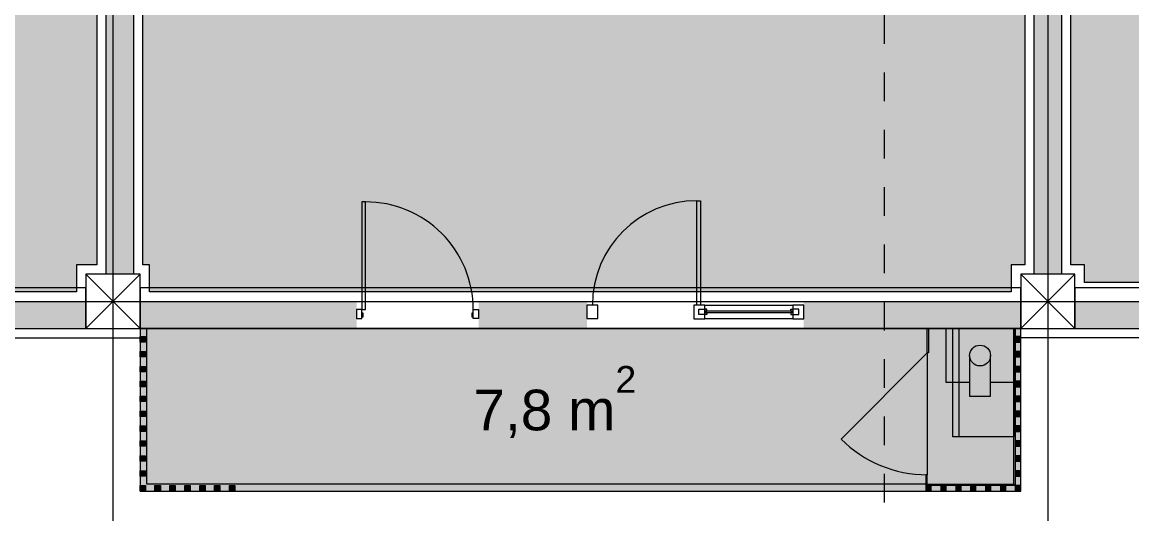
# Model space of a CAD drawing. Header units: metres. Extents: x 476297 to 476657, y 4620828 to 4621206.
# Drawn here: x 476417.79 to 476425.98, y 4621062.75 to 4621066.38 of the extents above; entities that cross this region are included whole.
import ezdxf

# ---------------------------------------------------------------- set-up
doc = ezdxf.new("R2010")
doc.units = ezdxf.units.M
doc.header["$MEASUREMENT"] = 0
doc.linetypes.add('Dashed', pattern=[0.42333333333324, 0.21166666666662, -0.21166666666662])
for name, color, linetype in [('2D Drafting - General_Pen_No__1', 7, 'Continuous'), ('2D Drafting - General_Pen_No__250_Pen_No__7', 7, 'Continuous'), ('2D Drafting - General_Pen_No__7_Pen_No__7', 7, 'Continuous'), ('Doors_Pen_No__7_Pen_No__7', 7, 'Continuous'), ('G-Anno-Nplt', 7, 'Continuous'), ('gegmebi_Pen_No__1', 7, 'Continuous'), ('kar-panjara_Pen_No__7_Pen_No__7', 7, 'Continuous'), ('New2D Drafting - General_Pen_No__250_Pen_No__7', 7, 'Continuous'), ('New2D Drafting - General_Pen_No__30_Pen_No__9_Pen_No__9', 7, 'Continuous'), ('NewDoors_Pen_No__7_Pen_No__7', 7, 'Continuous'), ('Newreg_nak', 7, 'Continuous'), ('Newshenobebi', 7, 'Continuous'), ('NewStructural - Bearing', 7, 'Continuous'), ('zoma', 7, 'Continuous'), ('zoma_Pen_No__5', 7, 'Continuous')]:
    doc.layers.add(name, color=color, linetype=linetype)
doc.styles.add('GENERATED_STYLE_1', font='arial.ttf')
doc.styles.add('GENERATED_STYLE_2', font='arial.ttf')
doc.dimstyles.new('GENERATED_STYLE__1', dxfattribs={"dimtxt": 0.2, "dimasz": 0.0644213309708986, "dimexe": 0.18, "dimexo": 0.003, "dimgap": 0.09, "dimtad": 1, "dimtih": 1, "dimtoh": 1, "dimzin": 0, "dimdsep": 46, "dimtxsty": 'GENERATED_STYLE_2', "dimblk": 'ARROWHEAD_2', "dimblk1": 'ARROWHEAD_2', "dimblk2": 'ARROWHEAD_2', "dimcen": 0.09, "dimclrd": 142, "dimclre": 142, "dimclrt": 142, "dimadec": 0, "dimazin": 0, "dimtfac": 1, "dimtdec": 4, "dimtmove": 0, "dimatfit": 3, "dimfxl": 1, "dimtolj": 1, "dimtzin": 0, "dimarcsym": 0})
doc.dimstyles.new('GENERATED_STYLE__8', dxfattribs={"dimtxt": 0.15, "dimasz": 0.0644213309708986, "dimexe": 0.18, "dimexo": 0.003, "dimgap": 0.09, "dimtad": 1, "dimtih": 1, "dimtoh": 1, "dimzin": 0, "dimdsep": 46, "dimtxsty": 'GENERATED_STYLE_2', "dimblk": 'ARROWHEAD_2', "dimblk1": 'ARROWHEAD_2', "dimblk2": 'ARROWHEAD_2', "dimcen": 0.09, "dimclrd": 142, "dimclre": 142, "dimclrt": 142, "dimadec": 0, "dimazin": 0, "dimtfac": 1, "dimtdec": 4, "dimtmove": 0, "dimatfit": 3, "dimfxl": 1, "dimtolj": 1, "dimtzin": 0, "dimarcsym": 0})

# ---------------------------------------------------------------- blocks, each defined once
blk = doc.blocks.new('*D189', base_point=(476844.5271483883, 4621385.791044046))
at = {"layer": 'zoma', "color": 142, "linetype": 'Continuous', "lineweight": 0, "transparency": 16777216}
for p, q in [((476390.6802734286, 4621061.285112583), (476390.6313344082, 4621061.200347674)), ((476390.6558039184, 4621061.179156447), (476390.6558039184, 4621061.30630381)), ((476432.4313344082, 4621061.200347674), (476432.4802734285, 4621061.285112583)), ((476432.4558039184, 4621061.179156447), (476432.4558039184, 4621061.30630381)), ((476390.6143538778, 4621061.242730129), (476390.6558039184, 4621061.242730129)), ((476390.6558039184, 4621061.242730129), (476432.4558039184, 4621061.242730129)), ((476432.4558039184, 4621061.242730129), (476432.497253959, 4621061.242730129))]:
    blk.add_line(p, q, dxfattribs=at)
at = {"layer": 'zoma', "color": 142, "lineweight": 0, "transparency": 16777216, "insert": (476411.2138609244, 4621061.28273013), "char_height": 0.2, "attachment_point": 7, "style": 'GENERATED_STYLE_2'}
blk.add_mtext('\\A1;{\\pql;\\fArial CYR|b0|i0|c204|p34;41,80}', dxfattribs=at)
blk = doc.blocks.new('ARROWHEAD_2')
at = {"color": 0, "linetype": 'Continuous', "lineweight": 0}
for p, q in [((0, 0), (-1, 0)), ((-0.3781315, -0.655), (0.3781315, 0.655))]:
    blk.add_line(p, q, dxfattribs=at)
blk = doc.blocks.new('*D864', base_point=(476844.5271483883, 4621385.791044046))
at = {"layer": 'zoma', "color": 142, "linetype": 'Continuous', "lineweight": 0, "transparency": 16777216}
for p, q in [((476419.9553942683, 4621078.395612065), (476419.9553942683, 4621078.268464701)), ((476421.3553942663, 4621078.395612065), (476421.3553942663, 4621078.268464701)), ((476419.9309247581, 4621078.289655928), (476419.9798637784, 4621078.374420837)), ((476421.3553942663, 4621078.332038383), (476419.9553942683, 4621078.332038383)), ((476421.3309247561, 4621078.289655928), (476421.3798637764, 4621078.374420837)), ((476421.3968443068, 4621078.332038383), (476421.3553942663, 4621078.332038383))]:
    blk.add_line(p, q, dxfattribs=at)
at = {"layer": 'zoma', "color": 142, "lineweight": 0, "transparency": 16777216, "insert": (476420.4558507613, 4621078.362038384), "char_height": 0.15, "attachment_point": 7, "style": 'GENERATED_STYLE_2'}
blk.add_mtext('\\A1;{\\pql;\\fArial CYR|b0|i0|c204|p34;1,40}', dxfattribs=at)
blk = doc.blocks.new('*D865', base_point=(476844.5271483883, 4621385.791044046))
at = {"layer": 'zoma', "color": 142, "linetype": 'Continuous', "lineweight": 0, "transparency": 16777216}
for p, q in [((476419.8553942683, 4621078.395612065), (476419.8553942683, 4621078.268464701)), ((476419.9553942683, 4621078.395612065), (476419.9553942683, 4621078.268464701)), ((476419.8309247581, 4621078.289655928), (476419.8798637784, 4621078.374420837)), ((476419.9553942683, 4621078.332038383), (476419.8553942683, 4621078.332038383)), ((476419.9309247581, 4621078.289655928), (476419.9798637784, 4621078.374420837))]:
    blk.add_line(p, q, dxfattribs=at)
blk = doc.blocks.new('*D866', base_point=(476844.5271483883, 4621385.791044046))
at = {"layer": 'zoma', "color": 142, "linetype": 'Continuous', "lineweight": 0, "transparency": 16777216}
for p, q in [((476418.4553941278, 4621078.395612065), (476418.4553941278, 4621078.268464701)), ((476419.8553942683, 4621078.395612065), (476419.8553942683, 4621078.268464701)), ((476418.4553941278, 4621078.332038383), (476418.4139440872, 4621078.332038383)), ((476418.4798636379, 4621078.374420837), (476418.4309246176, 4621078.289655928)), ((476419.8553942683, 4621078.332038383), (476418.4553941278, 4621078.332038383)), ((476419.8309247581, 4621078.289655928), (476419.8798637784, 4621078.374420837))]:
    blk.add_line(p, q, dxfattribs=at)
at = {"layer": 'zoma', "color": 142, "lineweight": 0, "transparency": 16777216, "char_height": 0.15, "attachment_point": 7, "style": 'GENERATED_STYLE_2'}
for s, insert in [('\\A1;{\\pql;\\fArial CYR|b0|i0|c204|p34;0,10}', (476419.7058507623, 4621078.572038393)), ('\\A1;{\\pql;\\fArial CYR|b0|i0|c204|p34;1,40}', (476418.9558506921, 4621078.362038384))]:
    blk.add_mtext(s, dxfattribs=dict(at, insert=insert))
blk = doc.blocks.new('*D870', base_point=(476844.5271483883, 4621385.791044046))
at = {"layer": 'zoma', "color": 142, "linetype": 'Continuous', "lineweight": 0, "transparency": 16777216}
for p, q in [((476419.9309247581, 4621116.017628189), (476419.9798637784, 4621116.102393098)), ((476419.9553942683, 4621116.123584325), (476419.9553942683, 4621115.996436962)), ((476421.3553942663, 4621116.060010644), (476419.9553942683, 4621116.060010644)), ((476421.3309247561, 4621116.017628189), (476421.3798637764, 4621116.102393098)), ((476421.3553942663, 4621116.123584325), (476421.3553942663, 4621115.996436962)), ((476421.3968443068, 4621116.060010644), (476421.3553942663, 4621116.060010644))]:
    blk.add_line(p, q, dxfattribs=at)
at = {"layer": 'zoma', "color": 142, "lineweight": 0, "transparency": 16777216, "insert": (476420.4558507613, 4621116.090010645), "char_height": 0.15, "attachment_point": 7, "style": 'GENERATED_STYLE_2'}
blk.add_mtext('\\A1;{\\pql;\\fArial CYR|b0|i0|c204|p34;1,40}', dxfattribs=at)
blk = doc.blocks.new('*D871', base_point=(476844.5271483883, 4621385.791044046))
at = {"layer": 'zoma', "color": 142, "linetype": 'Continuous', "lineweight": 0, "transparency": 16777216}
for p, q in [((476419.8309247581, 4621116.017628189), (476419.8798637784, 4621116.102393098)), ((476419.8553942683, 4621116.123584325), (476419.8553942683, 4621115.996436962)), ((476419.9553942683, 4621116.060010644), (476419.8553942683, 4621116.060010644)), ((476419.9309247581, 4621116.017628189), (476419.9798637784, 4621116.102393098)), ((476419.9553942683, 4621116.123584325), (476419.9553942683, 4621115.996436962))]:
    blk.add_line(p, q, dxfattribs=at)
blk = doc.blocks.new('*D872', base_point=(476844.5271483883, 4621385.791044046))
at = {"layer": 'zoma', "color": 142, "linetype": 'Continuous', "lineweight": 0, "transparency": 16777216}
for p, q in [((476418.4553941278, 4621116.060010644), (476418.4139440872, 4621116.060010644)), ((476418.4798636379, 4621116.102393098), (476418.4309246176, 4621116.017628189)), ((476418.4553941278, 4621116.123584325), (476418.4553941278, 4621115.996436962)), ((476419.8553942683, 4621116.060010644), (476418.4553941278, 4621116.060010644)), ((476419.8309247581, 4621116.017628189), (476419.8798637784, 4621116.102393098)), ((476419.8553942683, 4621116.123584325), (476419.8553942683, 4621115.996436962))]:
    blk.add_line(p, q, dxfattribs=at)
at = {"layer": 'zoma', "color": 142, "lineweight": 0, "transparency": 16777216, "char_height": 0.15, "attachment_point": 7, "style": 'GENERATED_STYLE_2'}
for s, insert in [('\\A1;{\\pql;\\fArial CYR|b0|i0|c204|p34;0,10}', (476419.7058507623, 4621116.300010653)), ('\\A1;{\\pql;\\fArial CYR|b0|i0|c204|p34;1,40}', (476418.9558506921, 4621116.090010645))]:
    blk.add_mtext(s, dxfattribs=dict(at, insert=insert))

msp = doc.modelspace()

# ---------------------------------------------------------------- hatches: boundary and pattern name
at = {"layer": '2D Drafting - General_Pen_No__250_Pen_No__7', "linetype": 'Continuous', "lineweight": 0}
for points in [[(476425.2558048683, 4621064.520584387), (476425.2558039539, 4621071.020584388), (476425.4558039391, 4621071.020584416), (476425.4558048535, 4621064.520584416)], [(476418.4062794702, 4621064.520583424), (476418.406278591, 4621070.770583433), (476418.6062785761, 4621070.770583461), (476418.6062794554, 4621064.520583452)], [(476417.655804889, 4621064.320583327), (476417.6558049171, 4621064.120583326), (476418.2558049171, 4621064.120583409), (476418.255804889, 4621064.320583411)], [(476420.2541928968, 4621064.120583692), (476418.6558049171, 4621064.120583466), (476418.655804889, 4621064.320583467), (476420.2541928687, 4621064.320583693)], [(476421.9541981489, 4621064.320583932), (476421.9541981771, 4621064.120583931), (476421.1541928909, 4621064.120583818), (476421.1541928627, 4621064.320583819)], [(476425.1558049171, 4621064.120584381), (476423.5542010996, 4621064.120584155), (476423.5542010714, 4621064.320584157), (476425.155804889, 4621064.320584382)], [(476425.5558049171, 4621064.12058443), (476426.9561472266, 4621064.120584627), (476426.9561471984, 4621064.320584628), (476425.555804889, 4621064.320584431)], [(476424.4759110126, 4621064.120584317), (476424.4759110632, 4621063.94058527), (476424.465911062, 4621063.940585267), (476424.4659110114, 4621064.120584225)], [(476425.1058006003, 4621062.96059099), (476425.1058002739, 4621064.120584366), (476425.1158002751, 4621064.120584369), (476425.1158006014, 4621062.960590993)], [(476424.4558996356, 4621063.040586023), (476424.4558996581, 4621062.960590808), (476424.4658996593, 4621062.960590811), (476424.4658996368, 4621063.040586025)], [(476424.4658996565, 4621062.970590811), (476425.1058005975, 4621062.970590992), (476425.1058006003, 4621062.96059099), (476424.4658996593, 4621062.960590811)]]:
    msp.add_hatch(color=7, dxfattribs=at).paths.add_polyline_path(points)
at = {"layer": 'G-Anno-Nplt', "linetype": 'Continuous', "lineweight": 0}
for color, points in [(167, [(476432.255803524, 4621074.1003976), (476432.2558037251, 4621072.670585339), (476432.1858038836, 4621072.67058533), (476432.1858039677, 4621072.072297243), (476431.7858039779, 4621072.072297188), (476431.7858040936, 4621071.250109412), (476431.9858038643, 4621071.250109441), (476431.9858039023, 4621070.9803973), (476432.1858041213, 4621070.980397328), (476432.1858050202, 4621064.590585308), (476431.9858048011, 4621064.59058528), (476431.9858048194, 4621064.460643615), (476425.625804892, 4621064.46064272), (476425.6258048737, 4621064.590584385), (476425.5258049917, 4621064.590584371), (476425.5258040971, 4621070.95058445), (476425.6258042824, 4621070.950584465), (476425.6258042065, 4621071.490584434), (476425.5258040211, 4621071.49058442), (476425.525803893, 4621072.400584325), (476425.9659913284, 4621072.400584387), (476425.9659912721, 4621072.80058468), (476427.1760675801, 4621072.80058485), (476427.1760673409, 4621074.500584665), (476429.175846846, 4621074.500584946), (476429.1758468362, 4621074.570584939), (476431.8558034748, 4621074.570585316), (476431.855803541, 4621074.100397544), (476432.1858036824, 4621074.100397591)]), (167, [(476425.2558039363, 4621071.420584377), (476425.1558039313, 4621071.420584363), (476425.1558039658, 4621071.175000378), (476425.0858039496, 4621071.175000368), (476425.0858039812, 4621070.950584444), (476425.1858039862, 4621070.950584458), (476425.1858050062, 4621064.590584401), (476425.0858048921, 4621064.590584387), (476425.0858049201, 4621064.391433549), (476418.7258048634, 4621064.391432654), (476418.7258048354, 4621064.590693883), (476418.6762794653, 4621064.590693875), (476418.6762786058, 4621070.700583471), (476421.0760388834, 4621070.700583808), (476421.076038588, 4621072.800583909), (476422.2260385816, 4621072.800584071), (476422.2260385718, 4621072.870583961), (476424.3656161648, 4621072.870584262), (476424.3656162211, 4621072.470584242), (476425.2558037886, 4621072.470584366)]), (167, [(476418.4051329189, 4621068.564196745), (476418.3362788777, 4621068.564196735), (476418.3362794367, 4621064.590583579), (476418.1858047972, 4621064.590583558), (476418.1858048254, 4621064.390641753), (476415.3258048071, 4621064.39064135), (476415.325804582, 4621065.990519667), (476411.7258046746, 4621065.99051916), (476411.7258039769, 4621070.950582536), (476411.8258040161, 4621070.95058255), (476411.8258039401, 4621071.490582736), (476411.725803901, 4621071.490582722), (476411.7258037997, 4621072.210394893), (476412.1258037059, 4621072.210394949), (476412.1258036229, 4621072.800439702), (476418.3326010652, 4621072.800606372), (476418.3326012354, 4621071.590583414), (476418.2358038663, 4621071.5905834), (476418.2358039209, 4621071.202559945), (476418.0051325163, 4621071.202559913), (476418.005132639, 4621070.330394327), (476418.4051326704, 4621070.330394383)]), (46, [(476418.6558049171, 4621064.120584458), (476418.6558052547, 4621062.920584458), (476425.1558052547, 4621062.920586287), (476425.1558049171, 4621064.120586286)])]:
    msp.add_hatch(color=color, dxfattribs=at).paths.add_polyline_path(points)
at = {"layer": 'New2D Drafting - General_Pen_No__250_Pen_No__7', "linetype": 'Continuous', "lineweight": 0}
for points in [[(476425.1057996535, 4621064.120584366), (476424.6057996535, 4621064.120579773), (476424.6058033283, 4621063.720584296), (476424.7787885485, 4621063.720585885), (476424.7787894673, 4621063.620582927), (476424.9328154082, 4621063.620584342), (476424.9328144895, 4621063.7205873), (476425.1058033283, 4621063.720588889)], [(476425.1057996535, 4621064.120584366), (476424.6557996535, 4621064.120584303), (476424.655799766, 4621063.320584303), (476425.105799766, 4621063.320584366)]]:
    msp.add_hatch(color=255, dxfattribs=at).paths.add_polyline_path(points)
at = {"layer": 'New2D Drafting - General_Pen_No__30_Pen_No__9_Pen_No__9', "linetype": 'Continuous', "lineweight": 0}
for points in [[(476418.6558049341, 4621064.060584459), (476418.6958049341, 4621064.06058447), (476418.6958049454, 4621064.02058447), (476418.6558049453, 4621064.020584458)], [(476425.1558050213, 4621064.060586276), (476425.1158050213, 4621064.060586264), (476425.1158050325, 4621064.020586264), (476425.1558050325, 4621064.020586275)], [(476418.6558049651, 4621063.950584458), (476418.695804965, 4621063.950584469), (476418.6958049763, 4621063.910584469), (476418.6558049763, 4621063.910584458)], [(476425.1558050523, 4621063.950586275), (476425.1158050522, 4621063.950586264), (476425.1158050635, 4621063.910586264), (476425.1558050635, 4621063.910586275)], [(476418.655804996, 4621063.840584458), (476418.695804996, 4621063.84058447), (476418.6958050072, 4621063.80058447), (476418.6558050073, 4621063.800584458)], [(476425.1558050832, 4621063.840586276), (476425.1158050832, 4621063.840586265), (476425.1158050944, 4621063.800586265), (476425.1558050945, 4621063.800586276)], [(476418.6558050269, 4621063.730584458), (476418.6958050269, 4621063.73058447), (476418.6958050382, 4621063.69058447), (476418.6558050382, 4621063.690584458)], [(476425.1558051141, 4621063.730586275), (476425.1158051142, 4621063.730586264), (476425.1158051254, 4621063.690586264), (476425.1558051254, 4621063.690586275)], [(476418.6558050579, 4621063.620584458), (476418.6958050579, 4621063.620584469), (476418.6958050691, 4621063.580584469), (476418.6558050691, 4621063.580584458)], [(476425.1558051451, 4621063.620586275), (476425.1158051451, 4621063.620586264), (476425.1158051564, 4621063.580586264), (476425.1558051563, 4621063.580586275)], [(476418.6558050888, 4621063.510584458), (476418.6958050888, 4621063.51058447), (476418.6958051001, 4621063.47058447), (476418.6558051001, 4621063.470584458)], [(476425.155805176, 4621063.510586276), (476425.115805176, 4621063.510586265), (476425.1158051873, 4621063.470586265), (476425.1558051873, 4621063.470586276)], [(476418.6558051198, 4621063.400584458), (476418.6958051198, 4621063.40058447), (476418.6958051311, 4621063.36058447), (476418.655805131, 4621063.360584458)], [(476425.155805207, 4621063.400586275), (476425.115805207, 4621063.400586264), (476425.1158052182, 4621063.360586264), (476425.1558052182, 4621063.360586275)], [(476418.6558051507, 4621063.290584458), (476418.6958051507, 4621063.290584469), (476418.695805162, 4621063.250584469), (476418.655805162, 4621063.250584458)], [(476425.1558052379, 4621063.290586275), (476425.1158052379, 4621063.290586264), (476425.1158052492, 4621063.250586264), (476425.1558052492, 4621063.250586275)], [(476418.6558051817, 4621063.180584458), (476418.6958051817, 4621063.18058447), (476418.6958051929, 4621063.14058447), (476418.6558051929, 4621063.140584458)], [(476425.1558052688, 4621063.180586276), (476425.1158052689, 4621063.180586264), (476425.1158052801, 4621063.140586264), (476425.1558052801, 4621063.140586276)], [(476418.6558052126, 4621063.070584458), (476418.6958052126, 4621063.070584469), (476418.6958052239, 4621063.030584469), (476418.6558052239, 4621063.030584458)], [(476425.1558052998, 4621063.070586275), (476425.1158052998, 4621063.070586264), (476425.1158053111, 4621063.030586264), (476425.155805311, 4621063.030586275)], [(476418.6558052548, 4621062.920584458), (476418.6558052436, 4621062.960584458), (476418.6958052436, 4621062.960584469), (476418.6958052549, 4621062.920584469)], [(476418.7658052549, 4621062.920584489), (476418.7658052436, 4621062.960584489), (476418.8058052436, 4621062.9605845), (476418.8058052548, 4621062.9205845)], [(476418.8758052549, 4621062.92058452), (476418.8758052436, 4621062.96058452), (476418.9158052437, 4621062.960584532), (476418.9158052549, 4621062.920584532)], [(476418.9858052549, 4621062.920584551), (476418.9858052437, 4621062.960584551), (476419.0258052437, 4621062.960584562), (476419.0258052549, 4621062.920584562)], [(476419.0958052549, 4621062.920584582), (476419.0958052436, 4621062.960584582), (476419.1358052437, 4621062.960584593), (476419.135805255, 4621062.920584593)], [(476419.2058052549, 4621062.920584613), (476419.2058052437, 4621062.960584613), (476419.2458052437, 4621062.960584624), (476419.245805255, 4621062.920584624)], [(476419.315805255, 4621062.920584643), (476419.3158052437, 4621062.960584643), (476419.3558052438, 4621062.960584655), (476419.355805255, 4621062.920584655)], [(476424.4958053419, 4621062.92058609), (476424.4958053306, 4621062.96058609), (476424.4558053305, 4621062.960586078), (476424.4558053418, 4621062.920586078)], [(476424.6058053419, 4621062.92058612), (476424.6058053306, 4621062.96058612), (476424.5658053306, 4621062.960586109), (476424.5658053419, 4621062.920586109)], [(476424.7158053419, 4621062.920586151), (476424.7158053307, 4621062.960586151), (476424.6758053306, 4621062.96058614), (476424.6758053419, 4621062.92058614)], [(476424.8258053419, 4621062.920586183), (476424.8258053306, 4621062.960586183), (476424.7858053307, 4621062.960586172), (476424.7858053419, 4621062.920586172)], [(476424.935805342, 4621062.920586213), (476424.9358053307, 4621062.960586214), (476424.8958053307, 4621062.960586202), (476424.8958053419, 4621062.920586202)], [(476425.045805342, 4621062.920586244), (476425.0458053307, 4621062.960586244), (476425.0058053307, 4621062.960586233), (476425.0058053419, 4621062.920586233)], [(476425.155805342, 4621062.920586275), (476425.1558053308, 4621062.960586275), (476425.1158053307, 4621062.960586264), (476425.115805342, 4621062.920586264)]]:
    msp.add_hatch(color=255, dxfattribs=at).paths.add_polyline_path(points)

# ---------------------------------------------------------------- linework, layer by layer
at = {"layer": '2D Drafting - General_Pen_No__1', "color": 7, "linetype": 'Continuous', "lineweight": 0}
for p, q in [((476418.6558049171, 4621064.12058346), (476418.2558048608, 4621064.520583402)), ((476418.2558049171, 4621064.120583403), (476418.6558048609, 4621064.520583459)), ((476425.5558049171, 4621064.12058443), (476425.1558048609, 4621064.520584373)), ((476425.1558049171, 4621064.120584373), (476425.5558048609, 4621064.52058443))]:
    msp.add_line(p, q, dxfattribs=at)
at = {"layer": '2D Drafting - General_Pen_No__1', "color": 7, "linetype": 'Continuous', "lineweight": 0, "flags": 128}
for points in [[(476418.2558049171, 4621064.120583403), (476418.6558049171, 4621064.12058346), (476418.6558048609, 4621064.520583459), (476418.2558048608, 4621064.520583402)], [(476425.1558049171, 4621064.120584373), (476425.5558049171, 4621064.12058443), (476425.5558048609, 4621064.52058443), (476425.1558048609, 4621064.520584373)], [(476411.7558049171, 4621064.120582488), (476418.2558049171, 4621064.120583403), (476418.2558048749, 4621064.420583403), (476411.7558048749, 4621064.420582488)], [(476418.6558049171, 4621064.12058346), (476425.1558049171, 4621064.120584373), (476425.1558048749, 4621064.420584373), (476418.6558048749, 4621064.42058346)], [(476425.5558049171, 4621064.12058443), (476432.0558049171, 4621064.120585345), (476432.0558048749, 4621064.420585345), (476425.5558048749, 4621064.42058443)]]:
    msp.add_lwpolyline(points, close=True, dxfattribs=at)
at = {"layer": '2D Drafting - General_Pen_No__250_Pen_No__7', "color": 7, "linetype": 'Continuous', "lineweight": 0, "flags": 128}
for points in [[(476425.2558048683, 4621064.520584387), (476425.2558039539, 4621071.020584388), (476425.4558039391, 4621071.020584416), (476425.4558048535, 4621064.520584416)], [(476418.4062794702, 4621064.520583424), (476418.406278591, 4621070.770583433), (476418.6062785761, 4621070.770583461), (476418.6062794554, 4621064.520583452)], [(476424.4759110126, 4621064.120584317), (476424.4759110632, 4621063.94058527), (476424.465911062, 4621063.940585267), (476424.4659110114, 4621064.120584225)], [(476425.1058006003, 4621062.96059099), (476425.1058002739, 4621064.120584366), (476425.1158002751, 4621064.120584369), (476425.1158006014, 4621062.960590993)], [(476424.4558996356, 4621063.040586023), (476424.4558996581, 4621062.960590808), (476424.4658996593, 4621062.960590811), (476424.4658996368, 4621063.040586025)], [(476424.4658996565, 4621062.970590811), (476425.1058005975, 4621062.970590992), (476425.1058006003, 4621062.96059099), (476424.4658996593, 4621062.960590811)]]:
    msp.add_lwpolyline(points, close=True, dxfattribs=at)
at = {"layer": '2D Drafting - General_Pen_No__7_Pen_No__7', "color": 7, "linetype": 'Continuous', "lineweight": 0, "flags": 128}
msp.add_lwpolyline([(476423.4741981661, 4621064.192869857), (476422.8241981665, 4621064.192898483), (476422.8242025677, 4621064.292837579), (476423.4742025674, 4621064.292808953)], close=True, dxfattribs=at)
at = {"layer": '2D Drafting - General_Pen_No__7_Pen_No__7', "color": 7, "linetype": 'Continuous', "lineweight": 0}
for centre, radius, start, end in [((476420.3203706546, 4621064.260708001), 0.7943111053031497, 359.9998114154834, 90.0014929423525), ((476422.7645136662, 4621064.292850605), 0.7703111108000062, 89.99747673347612, 179.9942971049844)]:
    msp.add_arc(centre, radius, start, end, dxfattribs=at)
at = {"layer": 'Doors_Pen_No__7_Pen_No__7', "color": 7, "linetype": 'Continuous', "lineweight": 0, "flags": 128}
for points in [[(476420.2937039883, 4621064.260707306), (476420.3203706548, 4621064.260708001), (476420.3203499574, 4621065.055019105), (476420.293683291, 4621065.055018411)], [(476422.7911803328, 4621064.292849432), (476422.7645136663, 4621064.292850605), (476422.7645475901, 4621065.063161717), (476422.7912142567, 4621065.063160542)], [(476420.2541946415, 4621064.192972943), (476420.2937057518, 4621064.192973973), (476420.2937039883, 4621064.260707306), (476420.2541928771, 4621064.260706275)], [(476420.2937053772, 4621064.207373973), (476420.3025942654, 4621064.207374205), (476420.3025935719, 4621064.234040871), (476420.2937046819, 4621064.234040638)], [(476421.1057942607, 4621064.207371823), (476421.1146831489, 4621064.207372054), (476421.1146824543, 4621064.234038721), (476421.1057935653, 4621064.234038489)], [(476421.1541946356, 4621064.192973084), (476421.1146835244, 4621064.192972053), (476421.1146817598, 4621064.260705385), (476421.1541928711, 4621064.260706415)]]:
    msp.add_lwpolyline(points, close=True, dxfattribs=at)
at = {"layer": 'G-Anno-Nplt', "color": 7, "linetype": 'Continuous', "lineweight": 0, "flags": 128}
msp.add_lwpolyline([(476432.255803524, 4621074.1003976), (476432.2558037251, 4621072.670585339), (476432.1858038836, 4621072.67058533), (476432.1858039677, 4621072.072297243), (476431.7858039779, 4621072.072297188), (476431.7858040936, 4621071.250109412), (476431.9858038643, 4621071.250109441), (476431.9858039023, 4621070.9803973), (476432.1858041213, 4621070.980397328), (476432.1858050202, 4621064.590585308), (476431.9858048011, 4621064.59058528), (476431.9858048194, 4621064.460643615), (476425.625804892, 4621064.46064272), (476425.6258048737, 4621064.590584385), (476425.5258049917, 4621064.590584371), (476425.5258040971, 4621070.95058445), (476425.6258042824, 4621070.950584465), (476425.6258042065, 4621071.490584434), (476425.5258040211, 4621071.49058442), (476425.525803893, 4621072.400584325), (476425.9659913284, 4621072.400584387), (476425.9659912721, 4621072.80058468), (476427.1760675801, 4621072.80058485), (476427.1760673409, 4621074.500584665)], dxfattribs=at)
for points in [[(476425.2558039363, 4621071.420584377), (476425.1558039313, 4621071.420584363), (476425.1558039658, 4621071.175000378), (476425.0858039496, 4621071.175000368), (476425.0858039812, 4621070.950584444), (476425.1858039862, 4621070.950584458), (476425.1858050062, 4621064.590584401), (476425.0858048921, 4621064.590584387), (476425.0858049201, 4621064.391433549), (476418.7258048634, 4621064.391432654), (476418.7258048354, 4621064.590693883), (476418.6762794653, 4621064.590693875), (476418.6762786058, 4621070.700583471), (476421.0760388834, 4621070.700583808), (476421.076038588, 4621072.800583909), (476422.2260385816, 4621072.800584071), (476422.2260385718, 4621072.870583961), (476424.3656161648, 4621072.870584262), (476424.3656162211, 4621072.470584242), (476425.2558037886, 4621072.470584366)], [(476418.4051329189, 4621068.564196745), (476418.3362788777, 4621068.564196735), (476418.3362794367, 4621064.590583579), (476418.1858047972, 4621064.590583558), (476418.1858048254, 4621064.390641753), (476415.3258048071, 4621064.39064135), (476415.325804582, 4621065.990519667), (476411.7258046746, 4621065.99051916), (476411.7258039769, 4621070.950582536), (476411.8258040161, 4621070.95058255), (476411.8258039401, 4621071.490582736), (476411.725803901, 4621071.490582722), (476411.7258037997, 4621072.210394893), (476412.1258037059, 4621072.210394949), (476412.1258036229, 4621072.800439702), (476418.3326010652, 4621072.800606372), (476418.3326012354, 4621071.590583414), (476418.2358038663, 4621071.5905834), (476418.2358039209, 4621071.202559945), (476418.0051325163, 4621071.202559913), (476418.005132639, 4621070.330394327), (476418.4051326704, 4621070.330394383)], [(476418.6558049171, 4621064.120584458), (476418.6558052547, 4621062.920584458), (476425.1558052547, 4621062.920586287), (476425.1558049171, 4621064.120586286)]]:
    msp.add_lwpolyline(points, close=True, dxfattribs=at)
at = {"layer": 'gegmebi_Pen_No__1', "color": 7, "linetype": 'Continuous', "lineweight": 0, "flags": 128}
for points in [[(476424.7787885485, 4621063.720585885), (476424.6058033283, 4621063.720584296), (476424.6057996535, 4621064.120579773), (476425.1057996535, 4621064.120584366), (476425.1058033283, 4621063.720588889), (476424.9328144895, 4621063.7205873)], [(476424.7787867112, 4621063.92058432), (476424.7787894673, 4621063.620582927), (476424.9328154082, 4621063.620584342), (476424.9328126521, 4621063.920585735)]]:
    msp.add_lwpolyline(points, dxfattribs=at)
at = {"layer": 'kar-panjara_Pen_No__7_Pen_No__7', "color": 7, "linetype": 'Continuous', "lineweight": 0, "flags": 128}
for points in [[(476421.9541981669, 4621064.192918641), (476422.0341981667, 4621064.192915119), (476422.0342025706, 4621064.292915118), (476421.9542025708, 4621064.29291864)], [(476422.7441981639, 4621064.192841101), (476422.8241981639, 4621064.192837578), (476422.8242025677, 4621064.292837579), (476422.7442025677, 4621064.292841102)], [(476422.7792012466, 4621064.26283956), (476422.8242012465, 4621064.262837579), (476422.824200586, 4621064.247837579), (476422.8242001456, 4621064.237837578), (476422.8392001456, 4621064.237836918), (476422.839199485, 4621064.222836918), (476422.779199485, 4621064.22283956)], [(476423.4742005856, 4621064.247808953), (476422.824200586, 4621064.247837579), (476422.8242001456, 4621064.237837578), (476423.4742001452, 4621064.237808952)], [(476422.8392012465, 4621064.262836918), (476422.8242012465, 4621064.262837579), (476422.824200586, 4621064.247837579), (476422.839200586, 4621064.247836919)], [(476423.5192012462, 4621064.262806972), (476423.4742012462, 4621064.262808952), (476423.4742005856, 4621064.247808953), (476423.4742001452, 4621064.237808952), (476423.4592001453, 4621064.237809613), (476423.4591994847, 4621064.222809614), (476423.5191994846, 4621064.222806972)], [(476423.4592012463, 4621064.262809614), (476423.4742012462, 4621064.262808952), (476423.4742005856, 4621064.247808953), (476423.4592005857, 4621064.247809614)], [(476423.4741981661, 4621064.192869857), (476423.5541981661, 4621064.192866335), (476423.55420257, 4621064.292866333), (476423.47420257, 4621064.292869856)]]:
    msp.add_lwpolyline(points, close=True, dxfattribs=at)
at = {"layer": 'New2D Drafting - General_Pen_No__30_Pen_No__9_Pen_No__9', "color": 7, "linetype": 'Continuous', "lineweight": 0, "flags": 128}
for points in [[(476418.6558049341, 4621064.060584459), (476418.6958049341, 4621064.06058447), (476418.6958049454, 4621064.02058447), (476418.6558049453, 4621064.020584458)], [(476425.1558050213, 4621064.060586276), (476425.1158050213, 4621064.060586264), (476425.1158050325, 4621064.020586264), (476425.1558050325, 4621064.020586275)], [(476418.6558049651, 4621063.950584458), (476418.695804965, 4621063.950584469), (476418.6958049763, 4621063.910584469), (476418.6558049763, 4621063.910584458)], [(476425.1558050523, 4621063.950586275), (476425.1158050522, 4621063.950586264), (476425.1158050635, 4621063.910586264), (476425.1558050635, 4621063.910586275)], [(476418.655804996, 4621063.840584458), (476418.695804996, 4621063.84058447), (476418.6958050072, 4621063.80058447), (476418.6558050073, 4621063.800584458)], [(476425.1558050832, 4621063.840586276), (476425.1158050832, 4621063.840586265), (476425.1158050944, 4621063.800586265), (476425.1558050945, 4621063.800586276)], [(476418.6558050269, 4621063.730584458), (476418.6958050269, 4621063.73058447), (476418.6958050382, 4621063.69058447), (476418.6558050382, 4621063.690584458)], [(476425.1558051141, 4621063.730586275), (476425.1158051142, 4621063.730586264), (476425.1158051254, 4621063.690586264), (476425.1558051254, 4621063.690586275)], [(476418.6558050579, 4621063.620584458), (476418.6958050579, 4621063.620584469), (476418.6958050691, 4621063.580584469), (476418.6558050691, 4621063.580584458)], [(476425.1558051451, 4621063.620586275), (476425.1158051451, 4621063.620586264), (476425.1158051564, 4621063.580586264), (476425.1558051563, 4621063.580586275)], [(476418.6558050888, 4621063.510584458), (476418.6958050888, 4621063.51058447), (476418.6958051001, 4621063.47058447), (476418.6558051001, 4621063.470584458)], [(476425.155805176, 4621063.510586276), (476425.115805176, 4621063.510586265), (476425.1158051873, 4621063.470586265), (476425.1558051873, 4621063.470586276)], [(476418.6558051198, 4621063.400584458), (476418.6958051198, 4621063.40058447), (476418.6958051311, 4621063.36058447), (476418.655805131, 4621063.360584458)], [(476425.155805207, 4621063.400586275), (476425.115805207, 4621063.400586264), (476425.1158052182, 4621063.360586264), (476425.1558052182, 4621063.360586275)], [(476418.6558051507, 4621063.290584458), (476418.6958051507, 4621063.290584469), (476418.695805162, 4621063.250584469), (476418.655805162, 4621063.250584458)], [(476425.1558052379, 4621063.290586275), (476425.1158052379, 4621063.290586264), (476425.1158052492, 4621063.250586264), (476425.1558052492, 4621063.250586275)], [(476418.6558051817, 4621063.180584458), (476418.6958051817, 4621063.18058447), (476418.6958051929, 4621063.14058447), (476418.6558051929, 4621063.140584458)], [(476425.1558052688, 4621063.180586276), (476425.1158052689, 4621063.180586264), (476425.1158052801, 4621063.140586264), (476425.1558052801, 4621063.140586276)], [(476418.6558052126, 4621063.070584458), (476418.6958052126, 4621063.070584469), (476418.6958052239, 4621063.030584469), (476418.6558052239, 4621063.030584458)], [(476425.1558052998, 4621063.070586275), (476425.1158052998, 4621063.070586264), (476425.1158053111, 4621063.030586264), (476425.155805311, 4621063.030586275)], [(476418.6558052548, 4621062.920584458), (476418.6558052436, 4621062.960584458), (476418.6958052436, 4621062.960584469), (476418.6958052549, 4621062.920584469)], [(476418.7658052549, 4621062.920584489), (476418.7658052436, 4621062.960584489), (476418.8058052436, 4621062.9605845), (476418.8058052548, 4621062.9205845)], [(476418.8758052549, 4621062.92058452), (476418.8758052436, 4621062.96058452), (476418.9158052437, 4621062.960584532), (476418.9158052549, 4621062.920584532)], [(476418.9858052549, 4621062.920584551), (476418.9858052437, 4621062.960584551), (476419.0258052437, 4621062.960584562), (476419.0258052549, 4621062.920584562)], [(476419.0958052549, 4621062.920584582), (476419.0958052436, 4621062.960584582), (476419.1358052437, 4621062.960584593), (476419.135805255, 4621062.920584593)], [(476419.2058052549, 4621062.920584613), (476419.2058052437, 4621062.960584613), (476419.2458052437, 4621062.960584624), (476419.245805255, 4621062.920584624)], [(476419.315805255, 4621062.920584643), (476419.3158052437, 4621062.960584643), (476419.3558052438, 4621062.960584655), (476419.355805255, 4621062.920584655)], [(476424.4958053419, 4621062.92058609), (476424.4958053306, 4621062.96058609), (476424.4558053305, 4621062.960586078), (476424.4558053418, 4621062.920586078)], [(476424.6058053419, 4621062.92058612), (476424.6058053306, 4621062.96058612), (476424.5658053306, 4621062.960586109), (476424.5658053419, 4621062.920586109)], [(476424.7158053419, 4621062.920586151), (476424.7158053307, 4621062.960586151), (476424.6758053306, 4621062.96058614), (476424.6758053419, 4621062.92058614)], [(476424.8258053419, 4621062.920586183), (476424.8258053306, 4621062.960586183), (476424.7858053307, 4621062.960586172), (476424.7858053419, 4621062.920586172)], [(476424.935805342, 4621062.920586213), (476424.9358053307, 4621062.960586214), (476424.8958053307, 4621062.960586202), (476424.8958053419, 4621062.920586202)], [(476425.045805342, 4621062.920586244), (476425.0458053307, 4621062.960586244), (476425.0058053307, 4621062.960586233), (476425.0058053419, 4621062.920586233)], [(476425.155805342, 4621062.920586275), (476425.1558053308, 4621062.960586275), (476425.1158053307, 4621062.960586264), (476425.115805342, 4621062.920586264)]]:
    msp.add_lwpolyline(points, close=True, dxfattribs=at)
at = {"layer": 'NewDoors_Pen_No__7_Pen_No__7', "color": 7, "linetype": 'Continuous', "lineweight": 0, "flags": 128}
msp.add_lwpolyline([(476424.455805315, 4621062.970585218), (476418.7058052336, 4621062.970584408), (476418.7058050718, 4621064.120583466)], dxfattribs=at)
at = {"layer": 'Newreg_nak', "color": 7, "linetype": 'Continuous', "lineweight": 0}
for p, q in [((476424.7012777454, 4621063.320584309), (476424.7012776328, 4621064.120584309)), ((476424.4658993836, 4621063.940585267), (476424.4658996368, 4621063.040586025))]:
    msp.add_line(p, q, dxfattribs=at)
at = {"layer": 'Newreg_nak', "color": 7, "linetype": 'Continuous', "lineweight": 0, "flags": 128}
for points in [[(476421.2058011042, 4621081.820585179), (476421.2058010846, 4621081.890585176), (476432.525800524, 4621081.89058836), (476432.5258005437, 4621081.82058836), (476432.5258030433, 4621064.050588351), (476425.1558060299, 4621064.050587313)], [(476415.0558048586, 4621064.120523781), (476415.0558048782, 4621064.050709694), (476418.6558040704, 4621064.050579508)]]:
    msp.add_lwpolyline(points, dxfattribs=at)
msp.add_lwpolyline([(476425.1057996535, 4621064.120584366), (476425.105799766, 4621063.320584366), (476424.655799766, 4621063.320584303), (476424.6557996535, 4621064.120584303)], close=True, dxfattribs=at)
at = {"layer": 'Newreg_nak', "color": 7, "linetype": 'Continuous', "lineweight": 0}
msp.add_circle((476424.8557996816, 4621063.92058433), 0.07701297045860596, dxfattribs=at)
at = {"layer": 'Newshenobebi', "color": 1, "linetype": 'Dashed', "lineweight": 0}
msp.add_lwpolyline([(476424.1515401505, 4621061.56556912), (476424.1515366578, 4621086.394435171)], dxfattribs=at)
at = {"layer": 'NewStructural - Bearing', "color": 7, "linetype": 'Continuous', "lineweight": 0}
msp.add_line((476424.465911062, 4621063.940585896), (476423.8295118086, 4621063.304186285), dxfattribs=at)
msp.add_arc((476424.4658993836, 4621063.940574219), 0.8999881926814939, 225.0000161194569, 270.0000161194512, dxfattribs=at)
at = {"layer": 'zoma_Pen_No__5', "color": 5, "linetype": 'Continuous', "lineweight": 0}
for p, q in [((476418.4558019336, 4621085.33018038), (476418.4558054096, 4621060.619374334)), ((476425.3558019336, 4621085.33018135), (476425.3558054097, 4621060.619375304)), ((476386.7752542234, 4621064.320578975), (476436.6616350994, 4621064.320585992)), ((476386.7752542234, 4621064.320578975), (476436.6616350994, 4621064.320585992))]:
    msp.add_line(p, q, dxfattribs=at)

# ---------------------------------------------------------------- texts
at = {"layer": 'G-Anno-Nplt', "color": 7, "lineweight": 0, "insert": (476421.1163901241, 4621063.31270531), "char_height": 0.3, "attachment_point": 7, "style": 'GENERATED_STYLE_1'}
msp.add_mtext('{\\fArial|b0|i0|c0|p34;7,8 m{\\H0.66x;\\S2^  ;}}', dxfattribs=at)

# ---------------------------------------------------------------- dimensions: what is measured, and where the dimension line sits
at = {"layer": 'zoma', "color": 142, "linetype": 'Continuous', "lineweight": 0}
for base, p1, p2, picture, middle in [((476418.4553941278, 4621116.060010644), (476419.8553942683, 4620877.218683803), (476418.4553941278, 4620878.96576142), '*D872', (476419.1506744421, 4621116.165010645)), ((476419.8553942683, 4621116.060010644), (476419.9553942683, 4620877.218683803), (476419.8553942683, 4620877.218683803), '*D871', (476419.9006745124, 4621116.375010653)), ((476419.9553942683, 4621116.060010644), (476421.3553942663, 4620877.510483745), (476419.9553942683, 4620877.218683803), '*D870', (476420.6506745113, 4621116.165010645)), ((476418.4553941278, 4621078.332038383), (476419.8553942683, 4620877.218683803), (476418.4553941278, 4620878.96576142), '*D866', (476419.1506744421, 4621078.437038384)), ((476419.8553942683, 4621078.332038383), (476419.9553942683, 4620877.218683803), (476419.8553942683, 4620877.218683803), '*D865', (476419.9006745124, 4621078.647038393)), ((476419.9553942683, 4621078.332038383), (476421.3553942663, 4620877.510483745), (476419.9553942683, 4620877.218683803), '*D864', (476420.6506745113, 4621078.437038384))]:
    dim = msp.add_linear_dim(base=base, p1=p1, p2=p2, angle=180, dimstyle='GENERATED_STYLE__8', dxfattribs=at)
    dim.commit()
    dim.dimension.update_dxf_attribs({"geometry": picture, "text_midpoint": middle, "dimtype": 160})
dim = msp.add_linear_dim(base=(476432.4558039184, 4621061.242730129), p1=(476390.6558039184, 4621063.035978509), p2=(476432.4558039184, 4621063.035978509), dimstyle='GENERATED_STYLE__1', dxfattribs=at)
dim.commit()
dim.dimension.update_dxf_attribs({"geometry": '*D189', "text_midpoint": (476411.5498619226, 4621061.382730129), "dimtype": 160})

doc.saveas('drawing.dxf')
